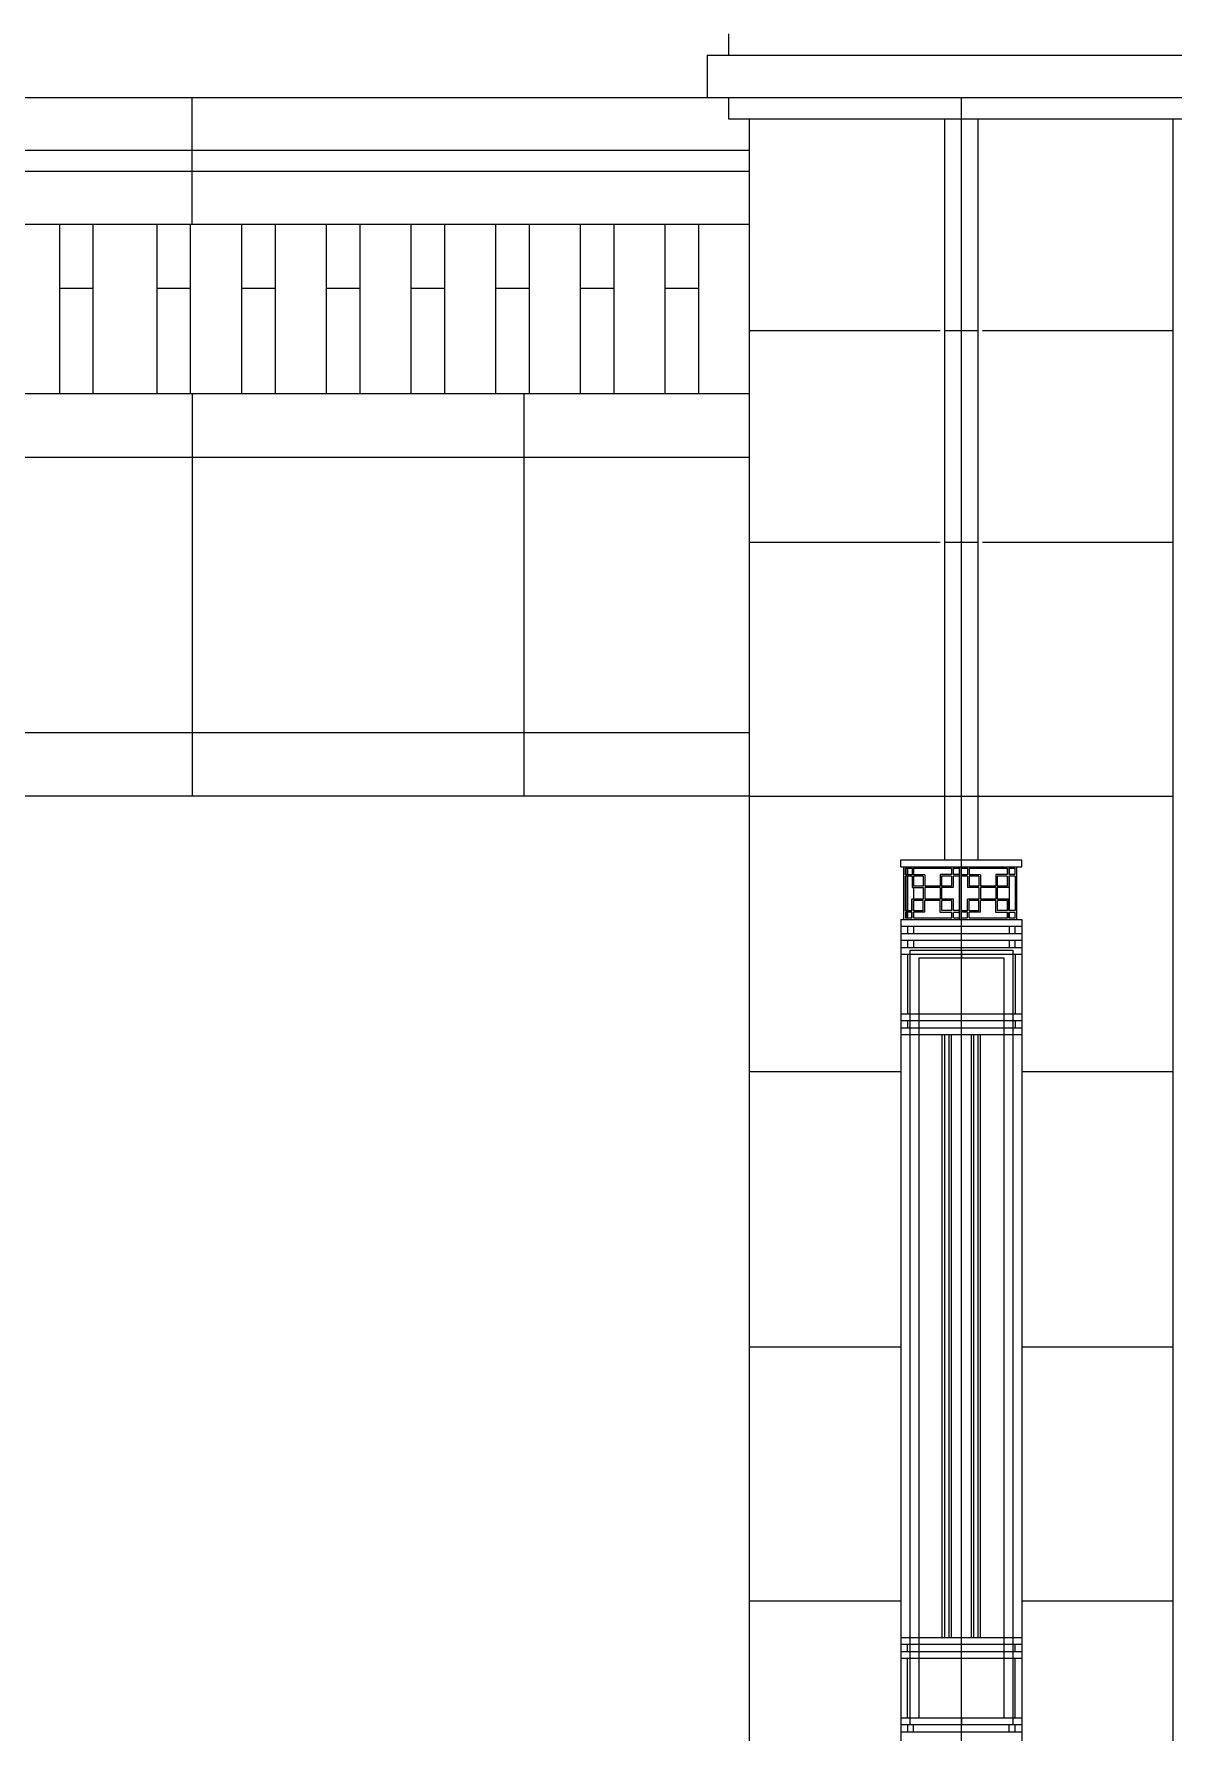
# Model space of a CAD drawing. Extents: x 1188826 to 1909461, y 608442 to 1651179.
# Drawn here: x 1656293 to 1658983, y 1043967 to 1047977 of the extents above; entities that cross this region are included whole.
import ezdxf

# ---------------------------------------------------------------- set-up
doc = ezdxf.new("R2010")
doc.units = 0
doc.header["$LTSCALE"] = 1000
doc.header["$MEASUREMENT"] = 0
doc.linetypes.add('ACAD_ISO10W100', pattern=[18.5, 12, -3, 0.5, -3])
doc.linetypes.add('DOTE', pattern=[2.42, 2, -0.2, 0.02, -0.2])
doc.layers.add('DOTE', color=19, linetype='DOTE', lineweight=9)
doc.layers.add('煤化工粉煤灰', color=7, linetype='Continuous', lineweight=0)
doc.layers.add('分缝', color=37, linetype='Continuous')
doc.layers.add('立面线', color=40, linetype='Continuous')

msp = doc.modelspace()

# ---------------------------------------------------------------- linework, layer by layer
at = {"layer": 'DOTE', "linetype": 'ACAD_ISO10W100', "ltscale": 100}
for p, q in [((1651532.8, 1047826.5), (1678232.8, 1047826.5)), ((1658482.7, 1047826.5), (1658482.7, 1041876.5))]:
    msp.add_line(p, q, dxfattribs=at)
at = {"layer": '分缝'}
for p, q in [((1656666.1, 1047526.5), (1656666.1, 1047826.5)), ((1657982.8, 1047276.5), (1658432.8, 1047276.5)), ((1658442.8, 1047276.5), (1658522.8, 1047276.5)), ((1658532.8, 1047276.5), (1658982.8, 1047276.5)), ((1656666.1, 1047126.5), (1656666.1, 1046176.5)), ((1657449.4, 1047126.5), (1657449.4, 1046176.5)), ((1657982.8, 1046776.5), (1658432.8, 1046776.5)), ((1658442.8, 1046776.5), (1658522.8, 1046776.5)), ((1658532.8, 1046776.5), (1658982.8, 1046776.5)), ((1657982.8, 1046176.5), (1658522.8, 1046176.5)), ((1658442.8, 1046176.5), (1658982.8, 1046176.5)), ((1657982.8, 1045526.5), (1658340.3, 1045526.5)), ((1658625.3, 1045526.5), (1658982.8, 1045526.5)), ((1657982.8, 1044876.5), (1658340.3, 1044876.5)), ((1658625.3, 1044876.5), (1658982.8, 1044876.5)), ((1657982.8, 1044276.5), (1658340.3, 1044276.5)), ((1658625.3, 1044276.5), (1658982.8, 1044276.5))]:
    msp.add_line(p, q, dxfattribs=at)
at = {"layer": '煤化工粉煤灰', "color": 34}
for p, q in [((1656352.8, 1047526.5), (1656352.8, 1047126.5)), ((1656432.8, 1047126.5), (1656432.8, 1047526.5)), ((1656582.8, 1047526.5), (1656582.8, 1047126.5)), ((1656662.8, 1047126.5), (1656662.8, 1047526.5)), ((1656782.8, 1047526.5), (1656782.8, 1047126.5)), ((1656862.8, 1047126.5), (1656862.8, 1047526.5)), ((1656982.8, 1047526.5), (1656982.8, 1047126.5)), ((1657062.8, 1047126.5), (1657062.8, 1047526.5)), ((1657182.8, 1047526.5), (1657182.8, 1047126.5)), ((1657262.8, 1047126.5), (1657262.8, 1047526.5)), ((1657382.8, 1047526.5), (1657382.8, 1047126.5)), ((1657462.8, 1047126.5), (1657462.8, 1047526.5)), ((1657582.8, 1047526.5), (1657582.8, 1047126.5)), ((1657662.8, 1047126.5), (1657662.8, 1047526.5)), ((1657782.8, 1047526.5), (1657782.8, 1047126.5)), ((1657862.8, 1047126.5), (1657862.8, 1047526.5)), ((1656352.8, 1047376.5), (1656432.8, 1047376.5)), ((1656582.8, 1047376.5), (1656662.8, 1047376.5)), ((1656782.8, 1047376.5), (1656862.8, 1047376.5)), ((1656982.8, 1047376.5), (1657062.8, 1047376.5)), ((1657182.8, 1047376.5), (1657262.8, 1047376.5)), ((1657382.8, 1047376.5), (1657462.8, 1047376.5)), ((1657582.8, 1047376.5), (1657662.8, 1047376.5)), ((1657782.8, 1047376.5), (1657862.8, 1047376.5))]:
    msp.add_line(p, q, dxfattribs=at)
at = {"layer": '立面线'}
for p, q in [((1657932.8, 1047976.5), (1657932.8, 1047926.5)), ((1657882.8, 1047926.5), (1657882.8, 1047826.5)), ((1657882.8, 1047926.5), (1659082.8, 1047926.5)), ((1652332.8, 1047826.5), (1677432.8, 1047826.5)), ((1657932.8, 1047826.5), (1657932.8, 1047776.5)), ((1657932.8, 1047776.5), (1671832.8, 1047776.5)), ((1657982.8, 1043076.5), (1657982.8, 1047776.5)), ((1658442.8, 1047776.5), (1658442.8, 1046026.5)), ((1658522.8, 1046026.5), (1658522.8, 1047776.5)), ((1658982.8, 1043076.5), (1658982.8, 1047776.5)), ((1657982.8, 1047701.5), (1652332.8, 1047701.5)), ((1657982.8, 1047651.5), (1652332.8, 1047651.5)), ((1657982.8, 1047526.5), (1652332.8, 1047526.5)), ((1657982.8, 1047126.5), (1652482.8, 1047126.5)), ((1657982.8, 1046976.5), (1652432.8, 1046976.5)), ((1657982.8, 1046326.5), (1653532.8, 1046326.5)), ((1657982.8, 1046176.5), (1653532.8, 1046176.5)), ((1658340.3, 1046010), (1658340.3, 1046026.5)), ((1658340.3, 1046026.5), (1658625.3, 1046026.5)), ((1658340.3, 1046010), (1658625.3, 1046010)), ((1658347.3, 1045885.8), (1658347.3, 1046010)), ((1658351.2, 1045991.2), (1658351.2, 1046006.6)), ((1658351.2, 1046006.6), (1658366.4, 1046006.6)), ((1658352.3, 1045991.2), (1658352.3, 1046006.6)), ((1658355.3, 1046006.6), (1658355.3, 1045991.2)), ((1658366.4, 1046006.6), (1658366.4, 1045991.2)), ((1658369.7, 1046006.6), (1658369.7, 1045991.2)), ((1658369.7, 1046006.6), (1658459.5, 1046006.6)), ((1658369.9, 1046006.6), (1658369.9, 1045991.2)), ((1658459.5, 1046006.6), (1658459.5, 1045991.7)), ((1658463.4, 1046006.6), (1658463.4, 1045991.7)), ((1658463.4, 1046006.6), (1658478, 1046006.6)), ((1658478, 1046006.6), (1658478, 1045991.7)), ((1658478.6, 1045885.8), (1658478.6, 1046010)), ((1658482, 1046010), (1658482, 1045885.8)), ((1658482.5, 1046006.6), (1658497.7, 1046006.6)), ((1658482.5, 1045991.2), (1658482.5, 1046006.6)), ((1658497.7, 1046006.6), (1658497.7, 1045991.2)), ((1658501, 1046006.6), (1658590.8, 1046006.6)), ((1658501, 1046006.6), (1658501, 1045991.2)), ((1658590.8, 1046006.6), (1658590.8, 1045991.7)), ((1658594.7, 1046006.6), (1658594.7, 1045991.7)), ((1658594.7, 1046006.6), (1658609.3, 1046006.6)), ((1658595.7, 1046006.6), (1658595.7, 1045991.7)), ((1658609.3, 1046006.6), (1658609.3, 1045991.7)), ((1658613.3, 1046010), (1658613.3, 1045885.8)), ((1658625.3, 1046010), (1658625.3, 1046026.5)), ((1658366.4, 1045991.2), (1658351.2, 1045991.2)), ((1658351.2, 1045906), (1658351.2, 1045988.1)), ((1658366.4, 1045988.1), (1658351.2, 1045988.1)), ((1658352.3, 1045906), (1658352.3, 1045988.1)), ((1658355.3, 1045988.1), (1658355.3, 1045906)), ((1658366.4, 1045988.1), (1658366.4, 1045960.8)), ((1658366.4, 1045960.8), (1658393, 1045960.8)), ((1658396.4, 1045991.2), (1658369.7, 1045991.2)), ((1658369.7, 1045988.1), (1658369.7, 1045964.4)), ((1658369.9, 1045988.1), (1658369.7, 1045988.1)), ((1658393, 1045964.4), (1658369.7, 1045964.4)), ((1658369.9, 1045988.1), (1658369.9, 1045964.4)), ((1658393, 1045988.1), (1658369.9, 1045988.1)), ((1658369.9, 1045960.8), (1658369.9, 1045933.8)), ((1658393, 1045988.1), (1658393, 1045964.4)), ((1658393, 1045960.8), (1658393, 1045933.8)), ((1658396.4, 1045991.2), (1658396.4, 1045964.4)), ((1658432.9, 1045964.4), (1658396.4, 1045964.4)), ((1658396.4, 1045960.8), (1658396.4, 1045933.8)), ((1658432.9, 1045960.8), (1658396.4, 1045960.8)), ((1658459.5, 1045991.7), (1658432.9, 1045991.7)), ((1658432.9, 1045991.7), (1658432.9, 1045964.4)), ((1658432.9, 1045960.8), (1658432.9, 1045933.8)), ((1658459.5, 1045988.1), (1658436.3, 1045988.1)), ((1658436.3, 1045988.1), (1658436.3, 1045964.4)), ((1658459.5, 1045964.4), (1658436.3, 1045964.4)), ((1658436.3, 1045960.8), (1658436.3, 1045933.8)), ((1658463.4, 1045960.8), (1658436.3, 1045960.8)), ((1658459.5, 1045988.1), (1658459.5, 1045964.4)), ((1658478, 1045991.7), (1658463.4, 1045991.7)), ((1658478.6, 1045988.1), (1658463.4, 1045988.1)), ((1658463.4, 1045988.1), (1658463.4, 1045960.8)), ((1658497.7, 1045991.2), (1658482.5, 1045991.2)), ((1658497.7, 1045988.1), (1658482.5, 1045988.1)), ((1658482.5, 1045906), (1658482.5, 1045988.1)), ((1658497.7, 1045988.1), (1658497.7, 1045960.8)), ((1658524.3, 1045960.8), (1658497.7, 1045960.8)), ((1658527.7, 1045991.2), (1658501, 1045991.2)), ((1658524.3, 1045988.1), (1658501, 1045988.1)), ((1658501, 1045988.1), (1658501, 1045964.4)), ((1658524.3, 1045964.4), (1658501, 1045964.4)), ((1658524.3, 1045988.1), (1658524.3, 1045964.4)), ((1658524.3, 1045960.8), (1658524.3, 1045933.8)), ((1658527.7, 1045991.2), (1658527.7, 1045964.4)), ((1658564.2, 1045964.4), (1658527.7, 1045964.4)), ((1658527.7, 1045960.8), (1658527.7, 1045933.8)), ((1658564.2, 1045960.8), (1658527.7, 1045960.8)), ((1658590.8, 1045991.7), (1658564.2, 1045991.7)), ((1658564.2, 1045991.7), (1658564.2, 1045964.4)), ((1658564.2, 1045960.8), (1658564.2, 1045933.8)), ((1658590.8, 1045988.1), (1658567.6, 1045988.1)), ((1658567.6, 1045988.1), (1658567.6, 1045964.4)), ((1658590.8, 1045964.4), (1658567.6, 1045964.4)), ((1658567.6, 1045960.8), (1658567.6, 1045933.8)), ((1658594.7, 1045960.8), (1658567.6, 1045960.8)), ((1658590.8, 1045988.1), (1658590.8, 1045964.4)), ((1658609.3, 1045991.7), (1658594.7, 1045991.7)), ((1658594.7, 1045988.1), (1658594.7, 1045960.8)), ((1658609.9, 1045988.1), (1658594.7, 1045988.1)), ((1658595.7, 1045988.1), (1658595.7, 1045906.5)), ((1658609.9, 1045988.1), (1658609.9, 1045906.5)), ((1658365.8, 1045906), (1658365.8, 1045933.8)), ((1658393, 1045933.8), (1658365.8, 1045933.8)), ((1658369.7, 1045906), (1658369.7, 1045930.2)), ((1658369.9, 1045930.2), (1658369.7, 1045930.2)), ((1658369.9, 1045930.2), (1658369.9, 1045906)), ((1658393, 1045930.2), (1658369.9, 1045930.2)), ((1658393, 1045906), (1658393, 1045930.2)), ((1658432.9, 1045933.8), (1658396.4, 1045933.8)), ((1658396.9, 1045902.9), (1658396.9, 1045930.2)), ((1658432.9, 1045930.2), (1658396.9, 1045930.2)), ((1658432.9, 1045902.4), (1658432.9, 1045930.2)), ((1658464, 1045933.8), (1658436.3, 1045933.8)), ((1658460.6, 1045930.2), (1658436.8, 1045930.2)), ((1658436.8, 1045906.5), (1658436.8, 1045930.2)), ((1658460.6, 1045906.5), (1658460.6, 1045930.2)), ((1658464, 1045906.5), (1658464, 1045933.8)), ((1658497.1, 1045906), (1658497.1, 1045933.8)), ((1658524.3, 1045933.8), (1658497.1, 1045933.8)), ((1658524.3, 1045930.2), (1658501, 1045930.2)), ((1658501, 1045906), (1658501, 1045930.2)), ((1658524.3, 1045906), (1658524.3, 1045930.2)), ((1658564.2, 1045933.8), (1658527.7, 1045933.8)), ((1658528.2, 1045902.9), (1658528.2, 1045930.2)), ((1658564.2, 1045930.2), (1658528.2, 1045930.2)), ((1658564.2, 1045902.4), (1658564.2, 1045930.2)), ((1658595.3, 1045933.8), (1658567.6, 1045933.8)), ((1658591.9, 1045930.2), (1658568.1, 1045930.2)), ((1658568.1, 1045906.5), (1658568.1, 1045930.2)), ((1658591.9, 1045906.5), (1658591.9, 1045930.2)), ((1658595.3, 1045906.5), (1658595.3, 1045933.8)), ((1658340.3, 1045885.8), (1658625.3, 1045885.8)), ((1658340.3, 1045885.8), (1658340.3, 1043917.3)), ((1658365.8, 1045906), (1658351.2, 1045906)), ((1658351.2, 1045902.9), (1658351.2, 1045889.4)), ((1658365.8, 1045902.9), (1658351.2, 1045902.9)), ((1658351.2, 1045889.4), (1658365.8, 1045889.4)), ((1658352.3, 1045902.9), (1658352.3, 1045889.4)), ((1658355.3, 1045902.9), (1658355.3, 1045889.4)), ((1658365.8, 1045889.4), (1658365.8, 1045902.9)), ((1658393, 1045906), (1658369.7, 1045906)), ((1658369.7, 1045889.4), (1658369.7, 1045902.9)), ((1658369.9, 1045902.9), (1658369.7, 1045902.9)), ((1658369.7, 1045889.4), (1658460.6, 1045889.4)), ((1658369.9, 1045902.9), (1658369.9, 1045889.4)), ((1658396.9, 1045902.9), (1658369.9, 1045902.9)), ((1658460.6, 1045902.4), (1658432.9, 1045902.4)), ((1658460.6, 1045906.5), (1658436.8, 1045906.5)), ((1658460.6, 1045889.4), (1658460.6, 1045902.4)), ((1658478.6, 1045906.5), (1658464, 1045906.5)), ((1658464, 1045889.4), (1658464, 1045902.4)), ((1658478.6, 1045902.4), (1658464, 1045902.4)), ((1658464, 1045889.4), (1658478.6, 1045889.4)), ((1658497.1, 1045906), (1658482.5, 1045906)), ((1658482.5, 1045902.9), (1658482.5, 1045889.4)), ((1658497.1, 1045902.9), (1658482.5, 1045902.9)), ((1658482.5, 1045889.4), (1658497.1, 1045889.4)), ((1658497.1, 1045889.4), (1658497.1, 1045902.9)), ((1658524.3, 1045906), (1658501, 1045906)), ((1658501, 1045889.4), (1658501, 1045902.9)), ((1658528.2, 1045902.9), (1658501, 1045902.9)), ((1658501, 1045889.4), (1658591.9, 1045889.4)), ((1658591.9, 1045902.4), (1658564.2, 1045902.4)), ((1658591.9, 1045906.5), (1658568.1, 1045906.5)), ((1658591.9, 1045889.4), (1658591.9, 1045902.4)), ((1658609.9, 1045906.5), (1658595.3, 1045906.5)), ((1658595.3, 1045889.4), (1658595.3, 1045902.4)), ((1658609.9, 1045902.4), (1658595.3, 1045902.4)), ((1658595.3, 1045889.4), (1658609.9, 1045889.4)), ((1658595.7, 1045902.4), (1658595.7, 1045889.4)), ((1658609.9, 1045889.4), (1658609.9, 1045902.4)), ((1658625.3, 1045885.8), (1658625.3, 1043917.3)), ((1658625.3, 1045869.2), (1658340.3, 1045869.2)), ((1658340.3, 1045852.6), (1658625.3, 1045852.6)), ((1658355.3, 1045869.2), (1658355.3, 1045852.6)), ((1658369.9, 1045869.2), (1658369.9, 1045852.6)), ((1658595.7, 1045869.2), (1658595.7, 1045852.6)), ((1658610.3, 1045852.6), (1658610.3, 1045869.2)), ((1658625.3, 1045836.1), (1658340.3, 1045836.1)), ((1658340.3, 1045819.5), (1658625.3, 1045819.5)), ((1658625.3, 1045803), (1658340.3, 1045803)), ((1658355.3, 1045836.1), (1658355.3, 1045819.5)), ((1658355.3, 1045803), (1658355.3, 1045662.5)), ((1658361.4, 1045812.8), (1658604.1, 1045812.8)), ((1658361.4, 1045812.8), (1658361.4, 1043983.6)), ((1658369.9, 1045836.1), (1658369.9, 1045819.5)), ((1658482.8, 1045812.8), (1658482.8, 1045795.3)), ((1658595.7, 1045836.1), (1658595.7, 1045819.5)), ((1658604.1, 1045812.8), (1658604.1, 1043983.6)), ((1658610.3, 1045819.5), (1658610.3, 1045836.1)), ((1658610.3, 1045803), (1658610.3, 1045662.5)), ((1658382.5, 1045795.3), (1658583, 1045795.3)), ((1658382.5, 1045795.3), (1658382.5, 1044000)), ((1658583, 1045795.3), (1658583, 1044000)), ((1658340.3, 1045662.5), (1658625.3, 1045662.5)), ((1658625.3, 1045646), (1658340.3, 1045646)), ((1658355.3, 1045646), (1658355.3, 1045629.4)), ((1658610.3, 1045646), (1658610.3, 1045629.4)), ((1658340.3, 1045629.4), (1658625.3, 1045629.4)), ((1658625.3, 1045612.8), (1658340.3, 1045612.8)), ((1658437.9, 1044190.2), (1658437.9, 1045612.8)), ((1658443.2, 1045612.8), (1658443.2, 1044190.2)), ((1658453.7, 1044190.2), (1658453.7, 1045612.8)), ((1658459, 1045612.8), (1658459, 1044190.2)), ((1658506.5, 1044190.2), (1658506.5, 1045612.8)), ((1658511.8, 1045612.8), (1658511.8, 1044190.2)), ((1658522.3, 1044190.2), (1658522.3, 1045612.8)), ((1658527.6, 1045612.8), (1658527.6, 1044190.2)), ((1658340.3, 1044190.2), (1658625.3, 1044190.2)), ((1658625.3, 1044173.7), (1658340.3, 1044173.7)), ((1658340.3, 1044157.1), (1658625.3, 1044157.1)), ((1658355.3, 1044157.1), (1658355.3, 1044173.7)), ((1658610.3, 1044157.1), (1658610.3, 1044173.7)), ((1658625.3, 1044140.6), (1658340.3, 1044140.6)), ((1658355.3, 1044000.1), (1658355.3, 1044140.6)), ((1658610.3, 1044000.1), (1658610.3, 1044140.6)), ((1658340.3, 1044000.1), (1658625.3, 1044000.1)), ((1658583, 1044000), (1658382.5, 1044000)), ((1658482.8, 1044000), (1658482.8, 1043983.6)), ((1658625.3, 1043983.6), (1658340.3, 1043983.6)), ((1658340.3, 1043967), (1658625.3, 1043967)), ((1658355.3, 1043983.6), (1658355.3, 1043967)), ((1658369.9, 1043967), (1658369.9, 1043983.6)), ((1658595.7, 1043967), (1658595.7, 1043983.6)), ((1658610.3, 1043967), (1658610.3, 1043983.6))]:
    msp.add_line(p, q, dxfattribs=at)

doc.saveas('drawing.dxf')
